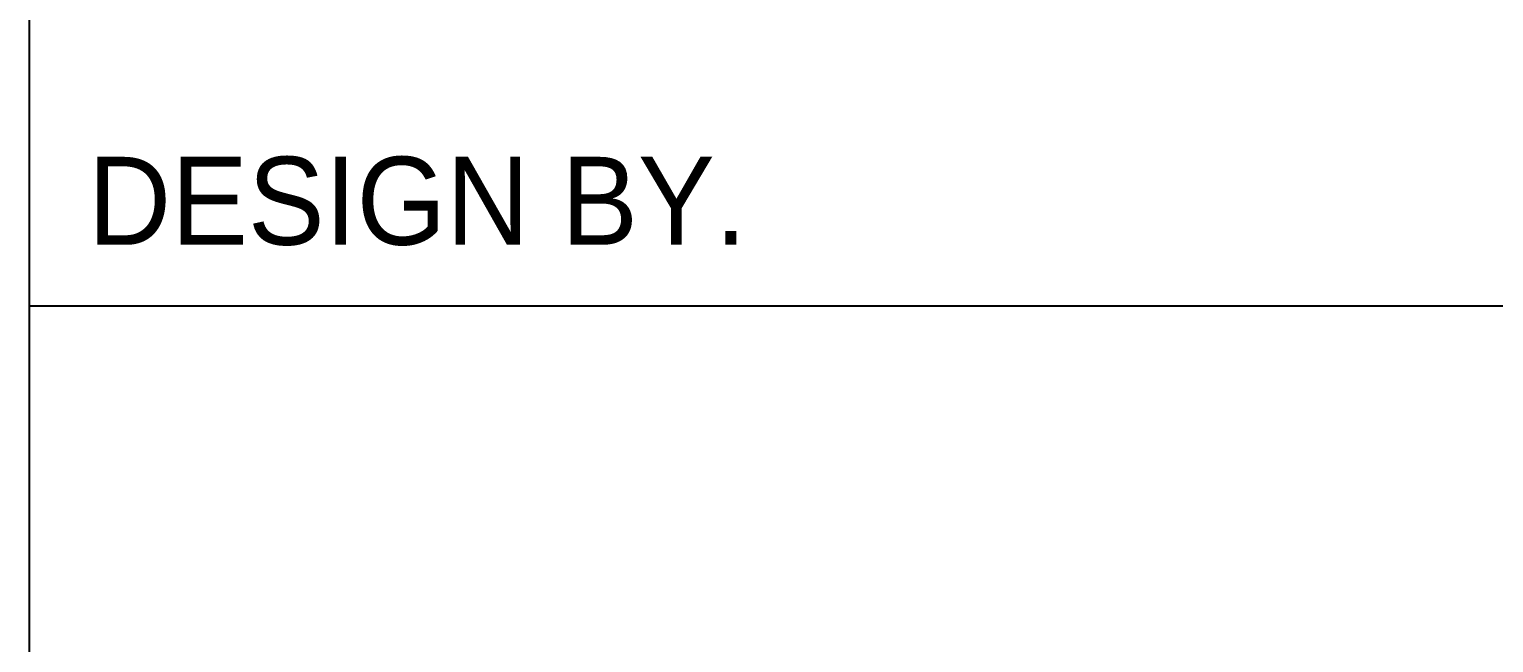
# Model space of a CAD drawing. Header units: inches. Extents: x 7740 to 83056, y -9304 to 75068.
# Drawn here: x 47687 to 49294, y 35626 to 36299 of the extents above; entities that cross this region are included whole.
import ezdxf
from ezdxf.enums import TextEntityAlignment as Align

# ---------------------------------------------------------------- set-up
doc = ezdxf.new("R2010")
doc.units = ezdxf.units.IN
doc.header["$LTSCALE"] = 50
doc.header["$MEASUREMENT"] = 0
for name, color, linetype in [('06-FUR', 6, 'Continuous'), ('F-SYM', 7, 'Continuous'), ('FORM(YOURNAME)-11', 1, 'Continuous')]:
    doc.layers.add(name, color=color, linetype=linetype)
doc.styles.add('YOURNAME', font='HY울릉도M.TTF')

# ---------------------------------------------------------------- blocks, each defined once
blk = doc.blocks.new('FORM-PLAN')
at = {"layer": 'Defpoints', "color": 158}
for p, q in [((1345.8, 54915.2), (1345.8, -2084.8)), ((1345.8, 53115.2), (10555.8, 53115.2))]:
    blk.add_line(p, q, dxfattribs=at)
at = {"layer": 'FORM(YOURNAME)-11', "color": 14, "style": 'YOURNAME'}
blk.add_text('DESIGN BY.', height=386.14, dxfattribs=at).set_placement((1603.2, 53576.8), align=Align.MIDDLE_LEFT)
at = {"layer": 'FORM(YOURNAME)-11', "color": 3, "style": 'YOURNAME'}
for tag, height, p in [('1', 450.5, (9905.3, 18187.7)), ('2', 450.5, (9905.3, 17544.1)), ('3', 450.5, (9905.3, 16257)), ('4', 450.5, (9905.3, 14326.3)), ('5', 514.9, (9905.3, 12009.4)), ('6', 514.9, (9905.3, 9756.9)), ('7', 514.9, (9905.3, 7504.4)), ('8', 514.9, (9905.3, 5251.9)), ('9', 514.9, (9905.3, 2999.4)), ('10', 514.9, (5655, 811.3)), ('11', 514.9, (9905.3, 746.9)), ('12', 514.9, (5655, -1441.2)), ('13', 514.9, (9905.3, -1441.2))]:
    blk.add_attdef(tag, text='', height=height, dxfattribs=at).set_placement(p, align=Align.MIDDLE_RIGHT)
blk = doc.blocks.new('*U808')
at = {"layer": 'F-SYM', "xscale": 0.2500000000000001, "yscale": 0.2500000000000001, "zscale": 0.2500000000000001}
blk.add_blockref('FORM-PLAN', (47350.9, 22716.9), dxfattribs=at)

msp = doc.modelspace()

# ---------------------------------------------------------------- block references
at = {"layer": '06-FUR'}
msp.add_blockref('*U808', (0, 0), dxfattribs=at)

doc.saveas('drawing.dxf')
